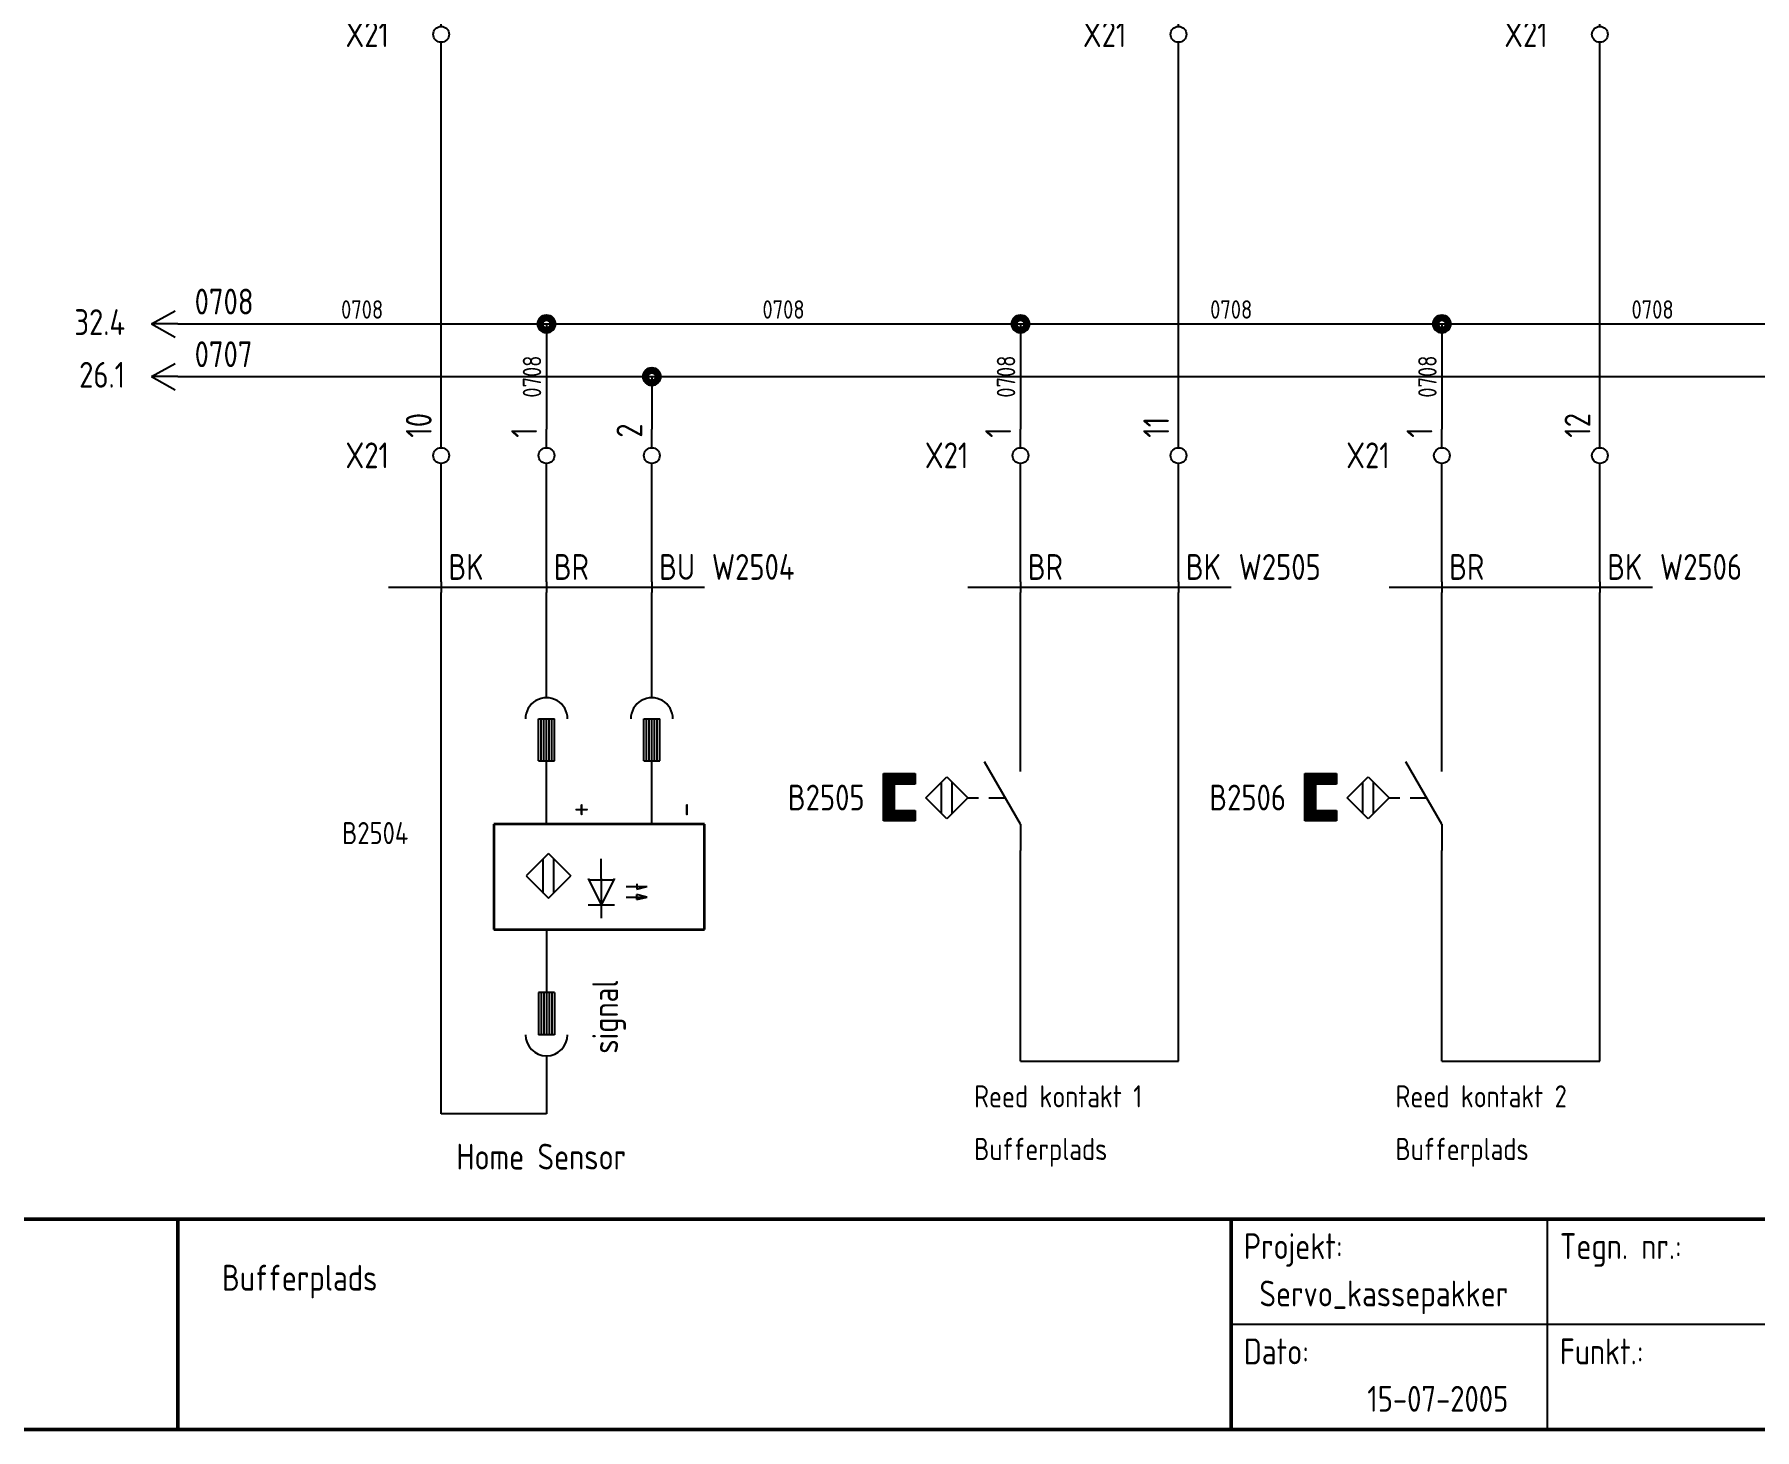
# Model space of a CAD drawing. Header units: millimetres. Extents: x 10 to 410, y 10 to 275.
# Drawn here: x 146.4 to 309.7, y 10 to 142.5 of the extents above; entities that cross this region are included whole.
import ezdxf
from ezdxf.enums import TextEntityAlignment as Align

# ---------------------------------------------------------------- set-up
doc = ezdxf.new("R2010")
doc.units = ezdxf.units.MM
doc.linetypes.add('Caddy_Solid', pattern=[0])
doc.layers.add('2', color=7, linetype='Continuous')
doc.styles.add('Caddy_Vectorfont1p', font='isocp___.ttf', dxfattribs={"width": 0.9})

# ---------------------------------------------------------------- blocks, each defined once
blk = doc.blocks.new('Blk1')
at = {"linetype": 'Caddy_Solid', "lineweight": 50}
for p, q in [((10, 30), (410, 30)), ((160, 30), (160, 10)), ((260, 30), (260, 10)), ((410, 10), (10, 10))]:
    blk.add_line(p, q, dxfattribs=at)
at = {"linetype": 'Caddy_Solid', "lineweight": 25}
for p, q in [((290, 30), (290, 10)), ((260, 20), (410, 20))]:
    blk.add_line(p, q, dxfattribs=at)
at = {"lineweight": 25, "style": 'Caddy_Vectorfont1p', "width": 0.9}
for s, p in [('Projekt:', (261.2, 26.2)), ('Tegn. nr.:', (291.2, 26.2)), ('Bufferplads', (164.2, 23.2)), ('Dato:', (261.2, 16.2)), ('Funkt.:', (291.2, 16.2))]:
    blk.add_text(s, height=2.45, dxfattribs=at).set_placement(p)
for s, p in [('Servo_kassepakker', (286.3, 21.7)), ('15-07-2005', (286.3, 11.7))]:
    blk.add_text(s, height=2.45, dxfattribs=at).set_placement(p, align=Align.RIGHT)
blk = doc.blocks.new('Blk7')
at = {"linetype": 'Caddy_Solid', "lineweight": 25}
for p, q in [((240, 103.25), (240, 105)), ((240, 100), (240, 101.75))]:
    blk.add_line(p, q, dxfattribs=at)
blk.add_circle((240, 102.5), 0.75, dxfattribs=at)
at = {"lineweight": 25, "style": 'Caddy_Vectorfont1p', "width": 0.9, "flags": 1}
blk.add_attdef('$TAG160410', (242.6, 104.2), '', height=2.45, rotation=90, dxfattribs=at)
at = {"layer": '2', "lineweight": 25, "style": 'Caddy_Vectorfont1p', "width": 0.9}
blk.add_attdef('$TAG160400', (239.1, 104.2), '', height=2.45, rotation=90, dxfattribs=at)
at = {"layer": '2', "lineweight": 25, "style": 'Caddy_Vectorfont1p', "width": 0.9, "flags": 1}
for tag, p in [('$TAG140020', (235.05, 108.3)), ('$TAG140050', (235.05, 104.8)), ('$TAG160030', (235.05, 97.8)), ('$TAG160040', (235.05, 92.8))]:
    blk.add_attdef(tag, text='', height=2.45, dxfattribs=at).set_placement(p, align=Align.RIGHT)
at = {"layer": '2', "lineweight": 25, "style": 'Caddy_Vectorfont1p', "width": 0.9}
blk.add_attdef('$TAG160010', text='', height=2.45, dxfattribs=at).set_placement((235.05, 101.3), align=Align.RIGHT)
blk = doc.blocks.new('Blk8')
at = {"linetype": 'Caddy_Solid', "lineweight": 25}
for p, q in [((255, 103.25), (255, 105)), ((255, 100), (255, 101.75))]:
    blk.add_line(p, q, dxfattribs=at)
blk.add_circle((255, 102.5), 0.75, dxfattribs=at)
at = {"lineweight": 25, "style": 'Caddy_Vectorfont1p', "width": 0.9, "flags": 1}
blk.add_attdef('$TAG160410', (257.6, 104.2), '', height=2.45, rotation=90, dxfattribs=at)
at = {"layer": '2', "lineweight": 25, "style": 'Caddy_Vectorfont1p', "width": 0.9}
blk.add_attdef('$TAG160400', (254.1, 104.2), '', height=2.45, rotation=90, dxfattribs=at)
at = {"layer": '2', "lineweight": 25, "style": 'Caddy_Vectorfont1p', "width": 0.9, "flags": 1}
for tag, p in [('$TAG140020', (250.05, 108.3)), ('$TAG140050', (250.05, 104.8)), ('$TAG160010', (250.05, 101.3)), ('$TAG160030', (250.05, 97.8)), ('$TAG160040', (250.05, 92.8))]:
    blk.add_attdef(tag, text='', height=2.45, dxfattribs=at).set_placement(p, align=Align.RIGHT)
blk = doc.blocks.new('Blk9')
at = {"linetype": 'Caddy_Solid', "lineweight": 25}
for p, q in [((240, 72.5), (240, 75)), ((227, 72.3), (230, 72.3)), ((227, 67.8), (227, 72.3)), ((230, 72.25), (227, 72.25)), ((227, 72.1), (230, 72.1)), ((230, 71.95), (227, 71.95)), ((230, 72.3), (230, 71.3)), ((231, 70), (233, 72)), ((233, 72), (235, 70)), ((240, 67.5), (236.58, 73.42)), ((227, 71.8), (230, 71.8)), ((230, 71.65), (227, 71.65)), ((227, 71.5), (230, 71.5)), ((230, 71.35), (227, 71.35)), ((227, 71.2), (228, 71.2)), ((228, 71.05), (227, 71.05)), ((227, 70.9), (228, 70.9)), ((228, 70.75), (227, 70.75)), ((227, 70.6), (228, 70.6)), ((228, 70.45), (227, 70.45)), ((227, 70.3), (228, 70.3)), ((230, 71.3), (228, 71.3)), ((228, 71.3), (228, 68.8)), ((232.5, 68.5), (232.5, 71.5)), ((233.5, 68.5), (233.5, 71.5)), ((228, 70.15), (227, 70.15)), ((227, 70), (228, 70)), ((228, 69.85), (227, 69.85)), ((227, 69.7), (228, 69.7)), ((228, 69.55), (227, 69.55)), ((227, 69.4), (228, 69.4)), ((228, 69.25), (227, 69.25)), ((227, 69.1), (228, 69.1)), ((228, 68.95), (227, 68.95)), ((227, 68.8), (228, 68.8)), ((230, 68.65), (227, 68.65)), ((228, 68.8), (230, 68.8)), ((230, 68.8), (230, 67.8)), ((233, 68), (231, 70)), ((235, 70), (233, 68)), ((235, 70), (236, 70)), ((237, 70), (238.56, 70)), ((227, 68.5), (230, 68.5)), ((230, 68.35), (227, 68.35)), ((227, 68.2), (230, 68.2)), ((230, 68.05), (227, 68.05)), ((227, 67.9), (230, 67.9)), ((230, 67.8), (227, 67.8)), ((240, 67.5), (240, 65))]:
    blk.add_line(p, q, dxfattribs=at)
at = {"lineweight": 25, "style": 'Caddy_Vectorfont1p', "width": 0.9, "flags": 1}
blk.add_attdef('$TAG175000_00', (239.05, 74.3), '', height=2.45, rotation=90, dxfattribs=at)
at = {"lineweight": 25, "style": 'Caddy_Vectorfont1p', "width": 0.9}
blk.add_attdef('$TAG160010', text='', height=2.45, dxfattribs=at).set_placement((225.2, 68.8), align=Align.RIGHT)
at = {"lineweight": 25, "style": 'Caddy_Vectorfont1p', "width": 0.9, "flags": 1}
for tag, p in [('$TAG160030', (225.2, 65.3)), ('$TAG160040', (225.2, 61.8))]:
    blk.add_attdef(tag, text='', height=2.45, dxfattribs=at).set_placement(p, align=Align.RIGHT)
blk.add_attdef('$TAG175000_01', text='', height=2.45, rotation=90, dxfattribs=at).set_placement((239.05, 65.9), align=Align.RIGHT)
blk = doc.blocks.new('Blk10')
at = {"linetype": 'Caddy_Solid', "lineweight": 25}
for p, q in [((255, 143.25), (255, 145)), ((255, 140), (255, 141.75))]:
    blk.add_line(p, q, dxfattribs=at)
blk.add_circle((255, 142.5), 0.75, dxfattribs=at)
at = {"lineweight": 25, "style": 'Caddy_Vectorfont1p', "width": 0.9, "flags": 1}
blk.add_attdef('$TAG160410', (257.6, 144.2), '', height=2.45, rotation=90, dxfattribs=at)
at = {"layer": '2', "lineweight": 25, "style": 'Caddy_Vectorfont1p', "width": 0.9}
blk.add_attdef('$TAG160400', (254.1, 144.2), '', height=2.45, rotation=90, dxfattribs=at)
at = {"layer": '2', "lineweight": 25, "style": 'Caddy_Vectorfont1p', "width": 0.9, "flags": 1}
for tag, p in [('$TAG140020', (250.05, 148.3)), ('$TAG140050', (250.05, 144.8)), ('$TAG160030', (250.05, 137.8)), ('$TAG160040', (250.05, 132.8))]:
    blk.add_attdef(tag, text='', height=2.45, dxfattribs=at).set_placement(p, align=Align.RIGHT)
at = {"layer": '2', "lineweight": 25, "style": 'Caddy_Vectorfont1p', "width": 0.9}
blk.add_attdef('$TAG160010', text='', height=2.45, dxfattribs=at).set_placement((250.05, 141.3), align=Align.RIGHT)
blk = doc.blocks.new('Blk14')
at = {"linetype": 'Caddy_Solid', "lineweight": 25}
for p, q in [((280, 103.25), (280, 105)), ((280, 100), (280, 101.75))]:
    blk.add_line(p, q, dxfattribs=at)
blk.add_circle((280, 102.5), 0.75, dxfattribs=at)
at = {"lineweight": 25, "style": 'Caddy_Vectorfont1p', "width": 0.9, "flags": 1}
blk.add_attdef('$TAG160410', (282.6, 104.2), '', height=2.45, rotation=90, dxfattribs=at)
at = {"layer": '2', "lineweight": 25, "style": 'Caddy_Vectorfont1p', "width": 0.9}
blk.add_attdef('$TAG160400', (279.1, 104.2), '', height=2.45, rotation=90, dxfattribs=at)
at = {"layer": '2', "lineweight": 25, "style": 'Caddy_Vectorfont1p', "width": 0.9, "flags": 1}
for tag, p in [('$TAG140020', (275.05, 108.3)), ('$TAG140050', (275.05, 104.8)), ('$TAG160030', (275.05, 97.8)), ('$TAG160040', (275.05, 92.8))]:
    blk.add_attdef(tag, text='', height=2.45, dxfattribs=at).set_placement(p, align=Align.RIGHT)
at = {"layer": '2', "lineweight": 25, "style": 'Caddy_Vectorfont1p', "width": 0.9}
blk.add_attdef('$TAG160010', text='', height=2.45, dxfattribs=at).set_placement((275.05, 101.3), align=Align.RIGHT)
blk = doc.blocks.new('Blk15')
at = {"linetype": 'Caddy_Solid', "lineweight": 25}
for p, q in [((295, 103.25), (295, 105)), ((295, 100), (295, 101.75))]:
    blk.add_line(p, q, dxfattribs=at)
blk.add_circle((295, 102.5), 0.75, dxfattribs=at)
at = {"lineweight": 25, "style": 'Caddy_Vectorfont1p', "width": 0.9, "flags": 1}
blk.add_attdef('$TAG160410', (297.6, 104.2), '', height=2.45, rotation=90, dxfattribs=at)
at = {"layer": '2', "lineweight": 25, "style": 'Caddy_Vectorfont1p', "width": 0.9}
blk.add_attdef('$TAG160400', (294.1, 104.2), '', height=2.45, rotation=90, dxfattribs=at)
at = {"layer": '2', "lineweight": 25, "style": 'Caddy_Vectorfont1p', "width": 0.9, "flags": 1}
for tag, p in [('$TAG140020', (290.05, 108.3)), ('$TAG140050', (290.05, 104.8)), ('$TAG160010', (290.05, 101.3)), ('$TAG160030', (290.05, 97.8)), ('$TAG160040', (290.05, 92.8))]:
    blk.add_attdef(tag, text='', height=2.45, dxfattribs=at).set_placement(p, align=Align.RIGHT)
blk = doc.blocks.new('Blk16')
at = {"linetype": 'Caddy_Solid', "lineweight": 25}
for p, q in [((295, 143.25), (295, 145)), ((295, 140), (295, 141.75))]:
    blk.add_line(p, q, dxfattribs=at)
blk.add_circle((295, 142.5), 0.75, dxfattribs=at)
at = {"lineweight": 25, "style": 'Caddy_Vectorfont1p', "width": 0.9, "flags": 1}
blk.add_attdef('$TAG160410', (297.6, 144.2), '', height=2.45, rotation=90, dxfattribs=at)
at = {"layer": '2', "lineweight": 25, "style": 'Caddy_Vectorfont1p', "width": 0.9}
blk.add_attdef('$TAG160400', (294.1, 144.2), '', height=2.45, rotation=90, dxfattribs=at)
at = {"layer": '2', "lineweight": 25, "style": 'Caddy_Vectorfont1p', "width": 0.9, "flags": 1}
for tag, p in [('$TAG140020', (290.05, 148.3)), ('$TAG140050', (290.05, 144.8)), ('$TAG160030', (290.05, 137.8)), ('$TAG160040', (290.05, 132.8))]:
    blk.add_attdef(tag, text='', height=2.45, dxfattribs=at).set_placement(p, align=Align.RIGHT)
at = {"layer": '2', "lineweight": 25, "style": 'Caddy_Vectorfont1p', "width": 0.9}
blk.add_attdef('$TAG160010', text='', height=2.45, dxfattribs=at).set_placement((290.05, 141.3), align=Align.RIGHT)
blk = doc.blocks.new('Blk29')
at = {"linetype": 'Caddy_Solid', "lineweight": 25}
for p, q in [((280, 72.5), (280, 75)), ((267, 72.3), (270, 72.3)), ((267, 67.8), (267, 72.3)), ((270, 72.25), (267, 72.25)), ((267, 72.1), (270, 72.1)), ((270, 71.95), (267, 71.95)), ((270, 72.3), (270, 71.3)), ((271, 70), (273, 72)), ((273, 72), (275, 70)), ((280, 67.5), (276.58, 73.42)), ((267, 71.8), (270, 71.8)), ((270, 71.65), (267, 71.65)), ((267, 71.5), (270, 71.5)), ((270, 71.35), (267, 71.35)), ((267, 71.2), (268, 71.2)), ((268, 71.05), (267, 71.05)), ((267, 70.9), (268, 70.9)), ((268, 70.75), (267, 70.75)), ((267, 70.6), (268, 70.6)), ((268, 70.45), (267, 70.45)), ((267, 70.3), (268, 70.3)), ((270, 71.3), (268, 71.3)), ((268, 71.3), (268, 68.8)), ((272.5, 68.5), (272.5, 71.5)), ((273.5, 68.5), (273.5, 71.5)), ((268, 70.15), (267, 70.15)), ((267, 70), (268, 70)), ((268, 69.85), (267, 69.85)), ((267, 69.7), (268, 69.7)), ((268, 69.55), (267, 69.55)), ((267, 69.4), (268, 69.4)), ((268, 69.25), (267, 69.25)), ((267, 69.1), (268, 69.1)), ((268, 68.95), (267, 68.95)), ((267, 68.8), (268, 68.8)), ((270, 68.65), (267, 68.65)), ((268, 68.8), (270, 68.8)), ((270, 68.8), (270, 67.8)), ((273, 68), (271, 70)), ((275, 70), (273, 68)), ((275, 70), (276, 70)), ((277, 70), (278.56, 70)), ((267, 68.5), (270, 68.5)), ((270, 68.35), (267, 68.35)), ((267, 68.2), (270, 68.2)), ((270, 68.05), (267, 68.05)), ((267, 67.9), (270, 67.9)), ((270, 67.8), (267, 67.8)), ((280, 67.5), (280, 65))]:
    blk.add_line(p, q, dxfattribs=at)
at = {"lineweight": 25, "style": 'Caddy_Vectorfont1p', "width": 0.9, "flags": 1}
blk.add_attdef('$TAG175000_00', (279.05, 74.3), '', height=2.45, rotation=90, dxfattribs=at)
at = {"lineweight": 25, "style": 'Caddy_Vectorfont1p', "width": 0.9}
blk.add_attdef('$TAG160010', text='', height=2.45, dxfattribs=at).set_placement((265.2, 68.8), align=Align.RIGHT)
at = {"lineweight": 25, "style": 'Caddy_Vectorfont1p', "width": 0.9, "flags": 1}
for tag, p in [('$TAG160030', (265.2, 65.3)), ('$TAG160040', (265.2, 61.8))]:
    blk.add_attdef(tag, text='', height=2.45, dxfattribs=at).set_placement(p, align=Align.RIGHT)
blk.add_attdef('$TAG175000_01', text='', height=2.45, rotation=90, dxfattribs=at).set_placement((279.05, 65.9), align=Align.RIGHT)
blk = doc.blocks.new('Blk31')
at = {"linetype": 'Caddy_Solid', "lineweight": 25}
for p, q in [((195, 79.5), (195, 85)), ((194.25, 77.5), (195.75, 77.5)), ((194.25, 73.5), (194.25, 77.5)), ((194.5, 73.5), (194.5, 77.5)), ((194.75, 73.5), (194.75, 77.5)), ((195, 67.5), (195, 77.5)), ((195.25, 73.5), (195.25, 77.5)), ((195.5, 73.5), (195.5, 77.5)), ((195.75, 73.5), (195.75, 77.5)), ((194.25, 73.5), (195.75, 73.5))]:
    blk.add_line(p, q, dxfattribs=at)
blk.add_ellipse((195, 77.5), major_axis=(2, 0), ratio=1, start_param=0, end_param=3.141593, dxfattribs=at)
at = {"lineweight": 25, "style": 'Caddy_Vectorfont1p', "width": 0.9}
blk.add_attdef('$TAG175000_00', (194.05, 80.4), '', height=2.45, rotation=90, dxfattribs=at)
at = {"lineweight": 25, "style": 'Caddy_Vectorfont1p', "width": 0.9, "flags": 1}
for tag, p in [('$TAG160010', (190.5, 76.3)), ('$TAG160040', (190.1, 69.3))]:
    blk.add_attdef(tag, text='', height=2.45, dxfattribs=at).set_placement(p, align=Align.RIGHT)
at = {"lineweight": 25, "style": 'Caddy_Vectorfont1p', "width": 0.9}
blk.add_attdef('$TAG160030', text='', height=2.45, dxfattribs=at).set_placement((190.1, 72.8), align=Align.RIGHT)
blk.add_attdef('$TAG175000_01', text='', height=2.45, rotation=90, dxfattribs=at).set_placement((194.05, 71.9), align=Align.RIGHT)
blk = doc.blocks.new('Blk32')
at = {"linetype": 'Caddy_Solid', "lineweight": 25}
for p, q in [((205, 79.5), (205, 85)), ((204.25, 77.5), (205.75, 77.5)), ((204.25, 73.5), (204.25, 77.5)), ((204.5, 73.5), (204.5, 77.5)), ((204.75, 73.5), (204.75, 77.5)), ((205, 67.5), (205, 77.5)), ((205.25, 73.5), (205.25, 77.5)), ((205.5, 73.5), (205.5, 77.5)), ((205.75, 73.5), (205.75, 77.5)), ((204.25, 73.5), (205.75, 73.5))]:
    blk.add_line(p, q, dxfattribs=at)
blk.add_ellipse((205, 77.5), major_axis=(2, 0), ratio=1, start_param=0, end_param=3.141593, dxfattribs=at)
at = {"lineweight": 25, "style": 'Caddy_Vectorfont1p', "width": 0.9}
blk.add_attdef('$TAG175000_00', (204.05, 80.4), '', height=2.45, rotation=90, dxfattribs=at)
at = {"lineweight": 25, "style": 'Caddy_Vectorfont1p', "width": 0.9, "flags": 1}
for tag, p in [('$TAG160010', (200.5, 76.3)), ('$TAG160040', (200.1, 69.3))]:
    blk.add_attdef(tag, text='', height=2.45, dxfattribs=at).set_placement(p, align=Align.RIGHT)
at = {"lineweight": 25, "style": 'Caddy_Vectorfont1p', "width": 0.9}
blk.add_attdef('$TAG160030', text='', height=2.45, dxfattribs=at).set_placement((200.1, 72.8), align=Align.RIGHT)
blk.add_attdef('$TAG175000_01', text='', height=2.45, rotation=90, dxfattribs=at).set_placement((204.05, 71.9), align=Align.RIGHT)
blk = doc.blocks.new('Blk33')
at = {"linetype": 'Caddy_Solid', "lineweight": 25}
for p, q in [((195, 57.5), (195, 47.5)), ((194.25, 51.5), (194.25, 47.5)), ((195.75, 51.5), (194.25, 51.5)), ((194.5, 51.5), (194.5, 47.5)), ((194.75, 51.5), (194.75, 47.5)), ((195.25, 51.5), (195.25, 47.5)), ((195.5, 51.5), (195.5, 47.5)), ((195.75, 51.5), (195.75, 47.5)), ((195.75, 47.5), (194.25, 47.5)), ((195, 45.5), (195, 40))]:
    blk.add_line(p, q, dxfattribs=at)
blk.add_ellipse((195, 47.5), major_axis=(2, 0), ratio=1, start_param=3.141593, end_param=6.283185, dxfattribs=at)
at = {"lineweight": 25, "style": 'Caddy_Vectorfont1p', "width": 0.9}
blk.add_attdef('$TAG175000_00', (194.05, 52.4), '', height=2.45, rotation=90, dxfattribs=at)
at = {"lineweight": 25, "style": 'Caddy_Vectorfont1p', "width": 0.9, "flags": 1}
for tag, p in [('$TAG160010', (190.5, 46.3)), ('$TAG160040', (190.1, 39.3))]:
    blk.add_attdef(tag, text='', height=2.45, dxfattribs=at).set_placement(p, align=Align.RIGHT)
at = {"lineweight": 25, "style": 'Caddy_Vectorfont1p', "width": 0.9}
blk.add_attdef('$TAG160030', text='', height=2.45, dxfattribs=at).set_placement((190.1, 42.8), align=Align.RIGHT)
blk.add_attdef('$TAG175000_01', text='', height=2.45, rotation=90, dxfattribs=at).set_placement((194.05, 43.9), align=Align.RIGHT)
blk = doc.blocks.new('Blk30')
at = {"linetype": 'Caddy_Solid', "lineweight": 35}
for p, q in [((190, 67.5), (190, 57.5)), ((210, 67.5), (190, 67.5)), ((210, 57.5), (210, 67.5)), ((190, 57.5), (210, 57.5))]:
    blk.add_line(p, q, dxfattribs=at)
at = {"linetype": 'Caddy_Solid', "lineweight": 25}
for p, q in [((195.2, 64.7), (193.08, 62.58)), ((194.7, 60.96), (194.7, 64.2)), ((195.2, 64.7), (197.32, 62.58)), ((195.7, 60.96), (195.7, 64.2)), ((200.2, 62.33), (200.2, 64.2)), ((193.08, 62.58), (195.2, 60.46)), ((195.2, 60.46), (197.32, 62.58)), ((198.95, 62.33), (200.2, 59.83)), ((199, 62.2), (201.4, 62.2)), ((201.45, 62.33), (200.2, 59.83)), ((200.2, 62.33), (200.2, 59.83)), ((202.57, 61.58), (204.57, 61.58)), ((202.57, 60.58), (204.57, 60.58)), ((203.57, 61.33), (204.57, 61.58)), ((203.57, 61.83), (203.57, 61.33)), ((204.57, 60.58), (203.57, 60.83)), ((203.57, 60.33), (203.57, 60.83)), ((203.57, 60.33), (204.57, 60.58)), ((198.95, 59.83), (201.45, 59.83)), ((200.2, 59.83), (200.2, 58.58))]:
    blk.add_line(p, q, dxfattribs=at)
for name in ['Blk31', 'Blk32', 'Blk33']:
    blk.add_blockref(name, (0, 0, 1))
at = {"lineweight": 35, "style": 'Caddy_Vectorfont1p', "width": 0.9}
for s, p in [('+', (199.3, 68.2)), ('-', (209.3, 68.2)), ('signal', (201.8, 45.7))]:
    blk.add_text(s, height=2.45, rotation=90, dxfattribs=at).set_placement(p)
blk = doc.blocks.new('Blk34')
at = {"linetype": 'Caddy_Solid', "lineweight": 25}
for p, q in [((195, 103.25), (195, 105)), ((195, 100), (195, 101.75))]:
    blk.add_line(p, q, dxfattribs=at)
blk.add_circle((195, 102.5), 0.75, dxfattribs=at)
at = {"lineweight": 25, "style": 'Caddy_Vectorfont1p', "width": 0.9, "flags": 1}
blk.add_attdef('$TAG160410', (197.6, 104.2), '', height=2.45, rotation=90, dxfattribs=at)
at = {"layer": '2', "lineweight": 25, "style": 'Caddy_Vectorfont1p', "width": 0.9}
blk.add_attdef('$TAG160400', (194.1, 104.2), '', height=2.45, rotation=90, dxfattribs=at)
at = {"layer": '2', "lineweight": 25, "style": 'Caddy_Vectorfont1p', "width": 0.9, "flags": 1}
for tag, p in [('$TAG140020', (190.05, 108.3)), ('$TAG140050', (190.05, 104.8)), ('$TAG160010', (190.05, 101.3)), ('$TAG160030', (190.05, 97.8)), ('$TAG160040', (190.05, 92.8))]:
    blk.add_attdef(tag, text='', height=2.45, dxfattribs=at).set_placement(p, align=Align.RIGHT)
blk = doc.blocks.new('Blk35')
at = {"linetype": 'Caddy_Solid', "lineweight": 25}
for p, q in [((205, 103.25), (205, 105)), ((205, 100), (205, 101.75))]:
    blk.add_line(p, q, dxfattribs=at)
blk.add_circle((205, 102.5), 0.75, dxfattribs=at)
at = {"lineweight": 25, "style": 'Caddy_Vectorfont1p', "width": 0.9, "flags": 1}
blk.add_attdef('$TAG160410', (207.6, 104.2), '', height=2.45, rotation=90, dxfattribs=at)
at = {"layer": '2', "lineweight": 25, "style": 'Caddy_Vectorfont1p', "width": 0.9}
blk.add_attdef('$TAG160400', (204.1, 104.2), '', height=2.45, rotation=90, dxfattribs=at)
at = {"layer": '2', "lineweight": 25, "style": 'Caddy_Vectorfont1p', "width": 0.9, "flags": 1}
for tag, p in [('$TAG140020', (200.05, 108.3)), ('$TAG140050', (200.05, 104.8)), ('$TAG160010', (200.05, 101.3)), ('$TAG160030', (200.05, 97.8)), ('$TAG160040', (200.05, 92.8))]:
    blk.add_attdef(tag, text='', height=2.45, dxfattribs=at).set_placement(p, align=Align.RIGHT)
blk = doc.blocks.new('Blk39')
at = {"linetype": 'Caddy_Solid', "lineweight": 25}
for p, q in [((185, 103.25), (185, 105)), ((185, 100), (185, 101.75))]:
    blk.add_line(p, q, dxfattribs=at)
blk.add_circle((185, 102.5), 0.75, dxfattribs=at)
at = {"lineweight": 25, "style": 'Caddy_Vectorfont1p', "width": 0.9, "flags": 1}
blk.add_attdef('$TAG160410', (187.6, 104.2), '', height=2.45, rotation=90, dxfattribs=at)
at = {"layer": '2', "lineweight": 25, "style": 'Caddy_Vectorfont1p', "width": 0.9}
blk.add_attdef('$TAG160400', (184.1, 104.2), '', height=2.45, rotation=90, dxfattribs=at)
at = {"layer": '2', "lineweight": 25, "style": 'Caddy_Vectorfont1p', "width": 0.9, "flags": 1}
for tag, p in [('$TAG140020', (180.05, 108.3)), ('$TAG140050', (180.05, 104.8)), ('$TAG160030', (180.05, 97.8)), ('$TAG160040', (180.05, 92.8))]:
    blk.add_attdef(tag, text='', height=2.45, dxfattribs=at).set_placement(p, align=Align.RIGHT)
at = {"layer": '2', "lineweight": 25, "style": 'Caddy_Vectorfont1p', "width": 0.9}
blk.add_attdef('$TAG160010', text='', height=2.45, dxfattribs=at).set_placement((180.05, 101.3), align=Align.RIGHT)
blk = doc.blocks.new('Blk40')
at = {"linetype": 'Caddy_Solid', "lineweight": 25}
for p, q in [((185, 143.25), (185, 145)), ((185, 140), (185, 141.75))]:
    blk.add_line(p, q, dxfattribs=at)
blk.add_circle((185, 142.5), 0.75, dxfattribs=at)
at = {"lineweight": 25, "style": 'Caddy_Vectorfont1p', "width": 0.9, "flags": 1}
blk.add_attdef('$TAG160410', (187.6, 144.2), '', height=2.45, rotation=90, dxfattribs=at)
at = {"layer": '2', "lineweight": 25, "style": 'Caddy_Vectorfont1p', "width": 0.9}
blk.add_attdef('$TAG160400', (184.1, 144.2), '', height=2.45, rotation=90, dxfattribs=at)
at = {"layer": '2', "lineweight": 25, "style": 'Caddy_Vectorfont1p', "width": 0.9, "flags": 1}
for tag, p in [('$TAG140020', (180.05, 148.3)), ('$TAG140050', (180.05, 144.8)), ('$TAG160030', (180.05, 137.8)), ('$TAG160040', (180.05, 132.8))]:
    blk.add_attdef(tag, text='', height=2.45, dxfattribs=at).set_placement(p, align=Align.RIGHT)
at = {"layer": '2', "lineweight": 25, "style": 'Caddy_Vectorfont1p', "width": 0.9}
blk.add_attdef('$TAG160010', text='', height=2.45, dxfattribs=at).set_placement((180.05, 141.3), align=Align.RIGHT)
blk = doc.blocks.new('Blk41')
at = {"linetype": 'Caddy_Solid', "lineweight": 25}
for p, q in [((157.5, 115), (159.75, 116.25)), ((157.5, 115), (159.75, 113.75)), ((160, 115), (157.5, 115))]:
    blk.add_line(p, q, dxfattribs=at)
at = {"lineweight": 25, "style": 'Caddy_Vectorfont1p', "width": 0.9}
blk.add_attdef('$TAG160010', (161.6, 115.9), '', height=2.45, dxfattribs=at)
blk.add_attdef('$TAG160500', text='', height=2.45, dxfattribs=at).set_placement((155, 113.95), align=Align.RIGHT)
blk = doc.blocks.new('Blk42')
at = {"linetype": 'Caddy_Solid', "lineweight": 25}
for p, q in [((157.5, 110), (159.75, 111.25)), ((157.5, 110), (159.75, 108.75)), ((160, 110), (157.5, 110))]:
    blk.add_line(p, q, dxfattribs=at)
at = {"lineweight": 25, "style": 'Caddy_Vectorfont1p', "width": 0.9}
blk.add_attdef('$TAG160010', (161.6, 110.9), '', height=2.45, dxfattribs=at)
blk.add_attdef('$TAG160500', text='', height=2.45, dxfattribs=at).set_placement((155, 108.95), align=Align.RIGHT)
blk = doc.blocks.new('Blk43')
at = {"linetype": 'Caddy_Solid', "lineweight": 25}
blk.add_line((185, 90.5), (185, 89.5), dxfattribs=at)
at = {"lineweight": 25, "style": 'Caddy_Vectorfont1p', "width": 0.9}
for tag, p in [('$TAG160210', (185.7, 90.7)), ('$TAG160010', (210.7, 90.7))]:
    blk.add_attdef(tag, p, '', height=2.45, dxfattribs=at)
at = {"lineweight": 25, "style": 'Caddy_Vectorfont1p', "width": 0.9, "flags": 1}
for tag, p in [('$TAG160220', (185.7, 85.7)), ('$TAG160030', (210.7, 85.7)), ('$TAG160230', (185.7, 80.7)), ('$TAG160200', (210.7, 80.7)), ('$TAG160040', (210.7, 75.7)), ('$TAG160101', (210.7, 70.7))]:
    blk.add_attdef(tag, p, '', height=2.45, dxfattribs=at)
blk = doc.blocks.new('Blk44')
at = {"linetype": 'Caddy_Solid', "lineweight": 25}
blk.add_line((195, 90.5), (195, 89.5), dxfattribs=at)
at = {"lineweight": 25, "style": 'Caddy_Vectorfont1p', "width": 0.9}
blk.add_attdef('$TAG160210', (195.7, 90.7), '', height=2.45, dxfattribs=at)
at = {"lineweight": 25, "style": 'Caddy_Vectorfont1p', "width": 0.9, "flags": 1}
for tag, p in [('$TAG160010', (210.7, 90.7)), ('$TAG160220', (195.7, 85.7)), ('$TAG160030', (210.7, 85.7)), ('$TAG160230', (195.7, 80.7)), ('$TAG160200', (210.7, 80.7)), ('$TAG160040', (210.7, 75.7)), ('$TAG160101', (210.7, 70.7))]:
    blk.add_attdef(tag, p, '', height=2.45, dxfattribs=at)
blk = doc.blocks.new('Blk45')
at = {"linetype": 'Caddy_Solid', "lineweight": 25}
blk.add_line((205, 90.5), (205, 89.5), dxfattribs=at)
at = {"lineweight": 25, "style": 'Caddy_Vectorfont1p', "width": 0.9}
for tag, p in [('$TAG160210', (205.7, 90.7)), ('$TAG160010', (210.7, 90.7))]:
    blk.add_attdef(tag, p, '', height=2.45, dxfattribs=at)
at = {"lineweight": 25, "style": 'Caddy_Vectorfont1p', "width": 0.9, "flags": 1}
for tag, p in [('$TAG160220', (205.7, 85.7)), ('$TAG160030', (210.7, 85.7)), ('$TAG160230', (205.7, 80.7)), ('$TAG160200', (210.7, 80.7)), ('$TAG160040', (210.7, 75.7)), ('$TAG160101', (210.7, 70.7))]:
    blk.add_attdef(tag, p, '', height=2.45, dxfattribs=at)
blk = doc.blocks.new('Blk46')
at = {"linetype": 'Caddy_Solid', "lineweight": 25}
blk.add_line((240, 90.5), (240, 89.5), dxfattribs=at)
at = {"lineweight": 25, "style": 'Caddy_Vectorfont1p', "width": 0.9}
for tag, p in [('$TAG160210', (240.7, 90.7)), ('$TAG160010', (260.7, 90.7))]:
    blk.add_attdef(tag, p, '', height=2.45, dxfattribs=at)
at = {"lineweight": 25, "style": 'Caddy_Vectorfont1p', "width": 0.9, "flags": 1}
for tag, p in [('$TAG160220', (240.7, 85.7)), ('$TAG160030', (260.7, 85.7)), ('$TAG160230', (240.7, 80.7)), ('$TAG160200', (260.7, 80.7)), ('$TAG160040', (260.7, 75.7)), ('$TAG160101', (260.7, 70.7))]:
    blk.add_attdef(tag, p, '', height=2.45, dxfattribs=at)
blk = doc.blocks.new('Blk47')
at = {"linetype": 'Caddy_Solid', "lineweight": 25}
blk.add_line((255, 90.5), (255, 89.5), dxfattribs=at)
at = {"lineweight": 25, "style": 'Caddy_Vectorfont1p', "width": 0.9}
for tag, p in [('$TAG160210', (255.7, 90.7)), ('$TAG160010', (260.7, 90.7))]:
    blk.add_attdef(tag, p, '', height=2.45, dxfattribs=at)
at = {"lineweight": 25, "style": 'Caddy_Vectorfont1p', "width": 0.9, "flags": 1}
for tag, p in [('$TAG160220', (255.7, 85.7)), ('$TAG160030', (260.7, 85.7)), ('$TAG160230', (255.7, 80.7)), ('$TAG160200', (260.7, 80.7)), ('$TAG160040', (260.7, 75.7)), ('$TAG160101', (260.7, 70.7))]:
    blk.add_attdef(tag, p, '', height=2.45, dxfattribs=at)
blk = doc.blocks.new('Blk48')
at = {"linetype": 'Caddy_Solid', "lineweight": 25}
blk.add_line((280, 90.5), (280, 89.5), dxfattribs=at)
at = {"lineweight": 25, "style": 'Caddy_Vectorfont1p', "width": 0.9}
for tag, p in [('$TAG160210', (280.7, 90.7)), ('$TAG160010', (300.7, 90.7))]:
    blk.add_attdef(tag, p, '', height=2.45, dxfattribs=at)
at = {"lineweight": 25, "style": 'Caddy_Vectorfont1p', "width": 0.9, "flags": 1}
for tag, p in [('$TAG160220', (280.7, 85.7)), ('$TAG160030', (300.7, 85.7)), ('$TAG160230', (280.7, 80.7)), ('$TAG160200', (300.7, 80.7)), ('$TAG160040', (300.7, 75.7)), ('$TAG160101', (300.7, 70.7))]:
    blk.add_attdef(tag, p, '', height=2.45, dxfattribs=at)
blk = doc.blocks.new('Blk49')
at = {"linetype": 'Caddy_Solid', "lineweight": 25}
blk.add_line((295, 90.5), (295, 89.5), dxfattribs=at)
at = {"lineweight": 25, "style": 'Caddy_Vectorfont1p', "width": 0.9}
for tag, p in [('$TAG160210', (295.7, 90.7)), ('$TAG160010', (300.7, 90.7)), ('$TAG160030', (300.7, 85.7)), ('$TAG160200', (300.7, 80.7))]:
    blk.add_attdef(tag, p, '', height=2.45, dxfattribs=at)
at = {"lineweight": 25, "style": 'Caddy_Vectorfont1p', "width": 0.9, "flags": 1}
for tag, p in [('$TAG160220', (295.7, 85.7)), ('$TAG160230', (295.7, 80.7)), ('$TAG160040', (300.7, 75.7)), ('$TAG160101', (300.7, 70.7))]:
    blk.add_attdef(tag, p, '', height=2.45, dxfattribs=at)

msp = doc.modelspace()

# ---------------------------------------------------------------- linework, layer by layer
at = {"linetype": 'Caddy_Solid', "lineweight": 25}
for p, q in [((185, 105), (185, 140)), ((255, 105), (255, 140)), ((295, 105), (295, 140)), ((160, 115), (195, 115)), ((195, 115), (195, 105)), ((195, 115), (240, 115)), ((240, 115), (240, 105)), ((240, 115), (280, 115)), ((280, 115), (280, 105)), ((280, 115), (320, 115)), ((160, 110), (205, 110)), ((205, 110), (205, 105)), ((205, 110), (385, 110)), ((185, 94.5), (185, 100)), ((195, 90.5), (195, 100)), ((205, 90.5), (205, 100)), ((240, 90.5), (240, 100)), ((255, 90.5), (255, 100)), ((280, 90.5), (280, 100)), ((295, 90.5), (295, 100)), ((185, 94.5), (185, 94.5)), ((185, 90.5), (185, 94.5)), ((180, 90), (210, 90)), ((235, 90), (260, 90)), ((275, 90), (300, 90)), ((185, 40), (185, 89.5)), ((195, 85), (195, 89.5)), ((205, 85), (205, 89.5)), ((240, 75), (240, 89.5)), ((255, 45), (255, 89.5)), ((280, 75), (280, 89.5)), ((295, 45), (295, 89.5)), ((240, 45), (240, 65)), ((280, 45), (280, 65)), ((240, 45), (255, 45)), ((280, 45), (295, 45)), ((195, 40), (185, 40))]:
    msp.add_line(p, q, dxfattribs=at)
at = {"lineweight": 40}
for centre, radius in [((195, 115), 0.8), ((195, 115), 0.6), ((195, 115), 0.4), ((240, 115), 0.8), ((240, 115), 0.6), ((240, 115), 0.4), ((280, 115), 0.8), ((280, 115), 0.6), ((280, 115), 0.4), ((205, 110), 0.8), ((205, 110), 0.6), ((205, 110), 0.4)]:
    msp.add_circle(centre, radius, dxfattribs=at)

# ---------------------------------------------------------------- block references
for name in ['Blk1', 'Blk30']:
    msp.add_blockref(name, (0, 0, 1))
ref = msp.add_blockref('Blk40', (0, 0, 1))
ref.add_attrib('$TAG160010', 'X21', dxfattribs={"layer": '2', "lineweight": 25, "height": 2.45, "style": 'Caddy_Vectorfont1p', "width": 0.9}).set_placement((180.05, 141.3), align=Align.RIGHT)
ref.add_attrib('$TAG160400', '10', (184.1, 144.2), dxfattribs={"layer": '2', "lineweight": 25, "height": 2.45, "rotation": 90, "style": 'Caddy_Vectorfont1p', "width": 0.9})
ref = msp.add_blockref('Blk10', (0, 0, 1))
ref.add_attrib('$TAG160010', 'X21', dxfattribs={"layer": '2', "lineweight": 25, "height": 2.45, "style": 'Caddy_Vectorfont1p', "width": 0.9}).set_placement((250.05, 141.3), align=Align.RIGHT)
ref.add_attrib('$TAG160400', '11', (254.1, 144.2), dxfattribs={"layer": '2', "lineweight": 25, "height": 2.45, "rotation": 90, "style": 'Caddy_Vectorfont1p', "width": 0.9})
ref = msp.add_blockref('Blk16', (0, 0, 1))
ref.add_attrib('$TAG160010', 'X21', dxfattribs={"layer": '2', "lineweight": 25, "height": 2.45, "style": 'Caddy_Vectorfont1p', "width": 0.9}).set_placement((290.05, 141.3), align=Align.RIGHT)
ref.add_attrib('$TAG160400', '12', (294.1, 144.2), dxfattribs={"layer": '2', "lineweight": 25, "height": 2.45, "rotation": 90, "style": 'Caddy_Vectorfont1p', "width": 0.9})
ref = msp.add_blockref('Blk41', (0, 0, 1))
ref.add_attrib('$TAG160010', '0708', (161.6, 115.9), dxfattribs={"lineweight": 25, "height": 2.45, "style": 'Caddy_Vectorfont1p', "width": 0.9})
ref.add_attrib('$TAG160500', '32.4', dxfattribs={"lineweight": 25, "height": 2.45, "style": 'Caddy_Vectorfont1p', "width": 0.9}).set_placement((155, 113.95), align=Align.RIGHT)
ref = msp.add_blockref('Blk42', (0, 0, 1))
ref.add_attrib('$TAG160010', '0707', (161.6, 110.9), dxfattribs={"lineweight": 25, "height": 2.45, "style": 'Caddy_Vectorfont1p', "width": 0.9})
ref.add_attrib('$TAG160500', '26.1', dxfattribs={"lineweight": 25, "height": 2.45, "style": 'Caddy_Vectorfont1p', "width": 0.9}).set_placement((155, 108.95), align=Align.RIGHT)
ref = msp.add_blockref('Blk39', (0, 0, 1))
ref.add_attrib('$TAG160010', 'X21', dxfattribs={"layer": '2', "lineweight": 25, "height": 2.45, "style": 'Caddy_Vectorfont1p', "width": 0.9}).set_placement((180.05, 101.3), align=Align.RIGHT)
ref.add_attrib('$TAG160400', '10', (184.1, 104.2), dxfattribs={"layer": '2', "lineweight": 25, "height": 2.45, "rotation": 90, "style": 'Caddy_Vectorfont1p', "width": 0.9})
ref = msp.add_blockref('Blk15', (0, 0, 1))
ref.add_attrib('$TAG160400', '12', (294.1, 104.2), dxfattribs={"layer": '2', "lineweight": 25, "height": 2.45, "rotation": 90, "style": 'Caddy_Vectorfont1p', "width": 0.9})
ref = msp.add_blockref('Blk34', (0, 0, 1))
ref.add_attrib('$TAG160400', '1', (194.1, 104.2), dxfattribs={"layer": '2', "lineweight": 25, "height": 2.45, "rotation": 90, "style": 'Caddy_Vectorfont1p', "width": 0.9})
ref = msp.add_blockref('Blk35', (0, 0, 1))
ref.add_attrib('$TAG160400', '2', (204.1, 104.2), dxfattribs={"layer": '2', "lineweight": 25, "height": 2.45, "rotation": 90, "style": 'Caddy_Vectorfont1p', "width": 0.9})
ref = msp.add_blockref('Blk7', (0, 0, 1))
ref.add_attrib('$TAG160010', 'X21', dxfattribs={"layer": '2', "lineweight": 25, "height": 2.45, "style": 'Caddy_Vectorfont1p', "width": 0.9}).set_placement((235.05, 101.3), align=Align.RIGHT)
ref.add_attrib('$TAG160400', '1', (239.1, 104.2), dxfattribs={"layer": '2', "lineweight": 25, "height": 2.45, "rotation": 90, "style": 'Caddy_Vectorfont1p', "width": 0.9})
ref = msp.add_blockref('Blk8', (0, 0, 1))
ref.add_attrib('$TAG160400', '11', (254.1, 104.2), dxfattribs={"layer": '2', "lineweight": 25, "height": 2.45, "rotation": 90, "style": 'Caddy_Vectorfont1p', "width": 0.9})
ref = msp.add_blockref('Blk14', (0, 0, 1))
ref.add_attrib('$TAG160010', 'X21', dxfattribs={"layer": '2', "lineweight": 25, "height": 2.45, "style": 'Caddy_Vectorfont1p', "width": 0.9}).set_placement((275.05, 101.3), align=Align.RIGHT)
ref.add_attrib('$TAG160400', '1', (279.1, 104.2), dxfattribs={"layer": '2', "lineweight": 25, "height": 2.45, "rotation": 90, "style": 'Caddy_Vectorfont1p', "width": 0.9})
ref = msp.add_blockref('Blk43', (0, 0, 1))
ref.add_attrib('$TAG160010', 'W2504', (210.7, 90.7), dxfattribs={"lineweight": 25, "height": 2.45, "style": 'Caddy_Vectorfont1p', "width": 0.9})
ref.add_attrib('$TAG160210', 'BK', (185.7, 90.7), dxfattribs={"lineweight": 25, "height": 2.45, "style": 'Caddy_Vectorfont1p', "width": 0.9})
ref = msp.add_blockref('Blk44', (0, 0, 1))
ref.add_attrib('$TAG160210', 'BR', (195.7, 90.7), dxfattribs={"lineweight": 25, "height": 2.45, "style": 'Caddy_Vectorfont1p', "width": 0.9})
ref = msp.add_blockref('Blk45', (0, 0, 1))
ref.add_attrib('$TAG160010', 'W2504', (210.7, 90.7), dxfattribs={"lineweight": 25, "height": 2.45, "style": 'Caddy_Vectorfont1p', "width": 0.9})
ref.add_attrib('$TAG160210', 'BU', (205.7, 90.7), dxfattribs={"lineweight": 25, "height": 2.45, "style": 'Caddy_Vectorfont1p', "width": 0.9})
ref = msp.add_blockref('Blk46', (0, 0, 1))
ref.add_attrib('$TAG160010', 'W2505', (260.7, 90.7), dxfattribs={"lineweight": 25, "height": 2.45, "style": 'Caddy_Vectorfont1p', "width": 0.9})
ref.add_attrib('$TAG160210', 'BR', (240.7, 90.7), dxfattribs={"lineweight": 25, "height": 2.45, "style": 'Caddy_Vectorfont1p', "width": 0.9})
ref = msp.add_blockref('Blk47', (0, 0, 1))
ref.add_attrib('$TAG160010', 'W2505', (260.7, 90.7), dxfattribs={"lineweight": 25, "height": 2.45, "style": 'Caddy_Vectorfont1p', "width": 0.9})
ref.add_attrib('$TAG160210', 'BK', (255.7, 90.7), dxfattribs={"lineweight": 25, "height": 2.45, "style": 'Caddy_Vectorfont1p', "width": 0.9})
ref = msp.add_blockref('Blk48', (0, 0, 1))
ref.add_attrib('$TAG160010', 'W2506', (300.7, 90.7), dxfattribs={"lineweight": 25, "height": 2.45, "style": 'Caddy_Vectorfont1p', "width": 0.9})
ref.add_attrib('$TAG160210', 'BR', (280.7, 90.7), dxfattribs={"lineweight": 25, "height": 2.45, "style": 'Caddy_Vectorfont1p', "width": 0.9})
ref = msp.add_blockref('Blk49', (0, 0, 1))
ref.add_attrib('$TAG160010', 'W2506', (300.7, 90.7), dxfattribs={"lineweight": 25, "height": 2.45, "style": 'Caddy_Vectorfont1p', "width": 0.9})
ref.add_attrib('$TAG160210', 'BK', (295.7, 90.7), dxfattribs={"lineweight": 25, "height": 2.45, "style": 'Caddy_Vectorfont1p', "width": 0.9})
ref = msp.add_blockref('Blk9', (0, 0, 1))
ref.add_attrib('$TAG160010', 'B2505', dxfattribs={"lineweight": 25, "height": 2.45, "style": 'Caddy_Vectorfont1p', "width": 0.9}).set_placement((225.2, 68.8), align=Align.RIGHT)
ref = msp.add_blockref('Blk29', (0, 0, 1))
ref.add_attrib('$TAG160010', 'B2506', dxfattribs={"lineweight": 25, "height": 2.45, "style": 'Caddy_Vectorfont1p', "width": 0.9}).set_placement((265.2, 68.8), align=Align.RIGHT)

# ---------------------------------------------------------------- texts
at = {"lineweight": 25, "style": 'Caddy_Vectorfont1p', "width": 0.9}
for s, height, p in [('0708', 1.75, (177.5, 115.5)), ('0708', 1.75, (217.5, 115.5)), ('0708', 1.75, (260, 115.5)), ('0708', 1.75, (300, 115.5)), ('Home Sensor', 2.45, (194.5, 34.7))]:
    msp.add_text(s, height=height, dxfattribs=at).set_placement(p, align=Align.CENTER)
for p in [(194.5, 110), (239.5, 110), (279.5, 110)]:
    msp.add_text('0708', height=1.75, rotation=90, dxfattribs=at).set_placement(p, align=Align.CENTER)
for s, p in [('B2504', (175.6, 65.6)), ('Reed kontakt 1', (235.6, 40.6)), ('Reed kontakt 2', (275.6, 40.6)), ('Bufferplads ', (235.6, 35.6)), ('Bufferplads ', (275.6, 35.6))]:
    msp.add_text(s, height=2.1, dxfattribs=at).set_placement(p)

doc.saveas('drawing.dxf')
